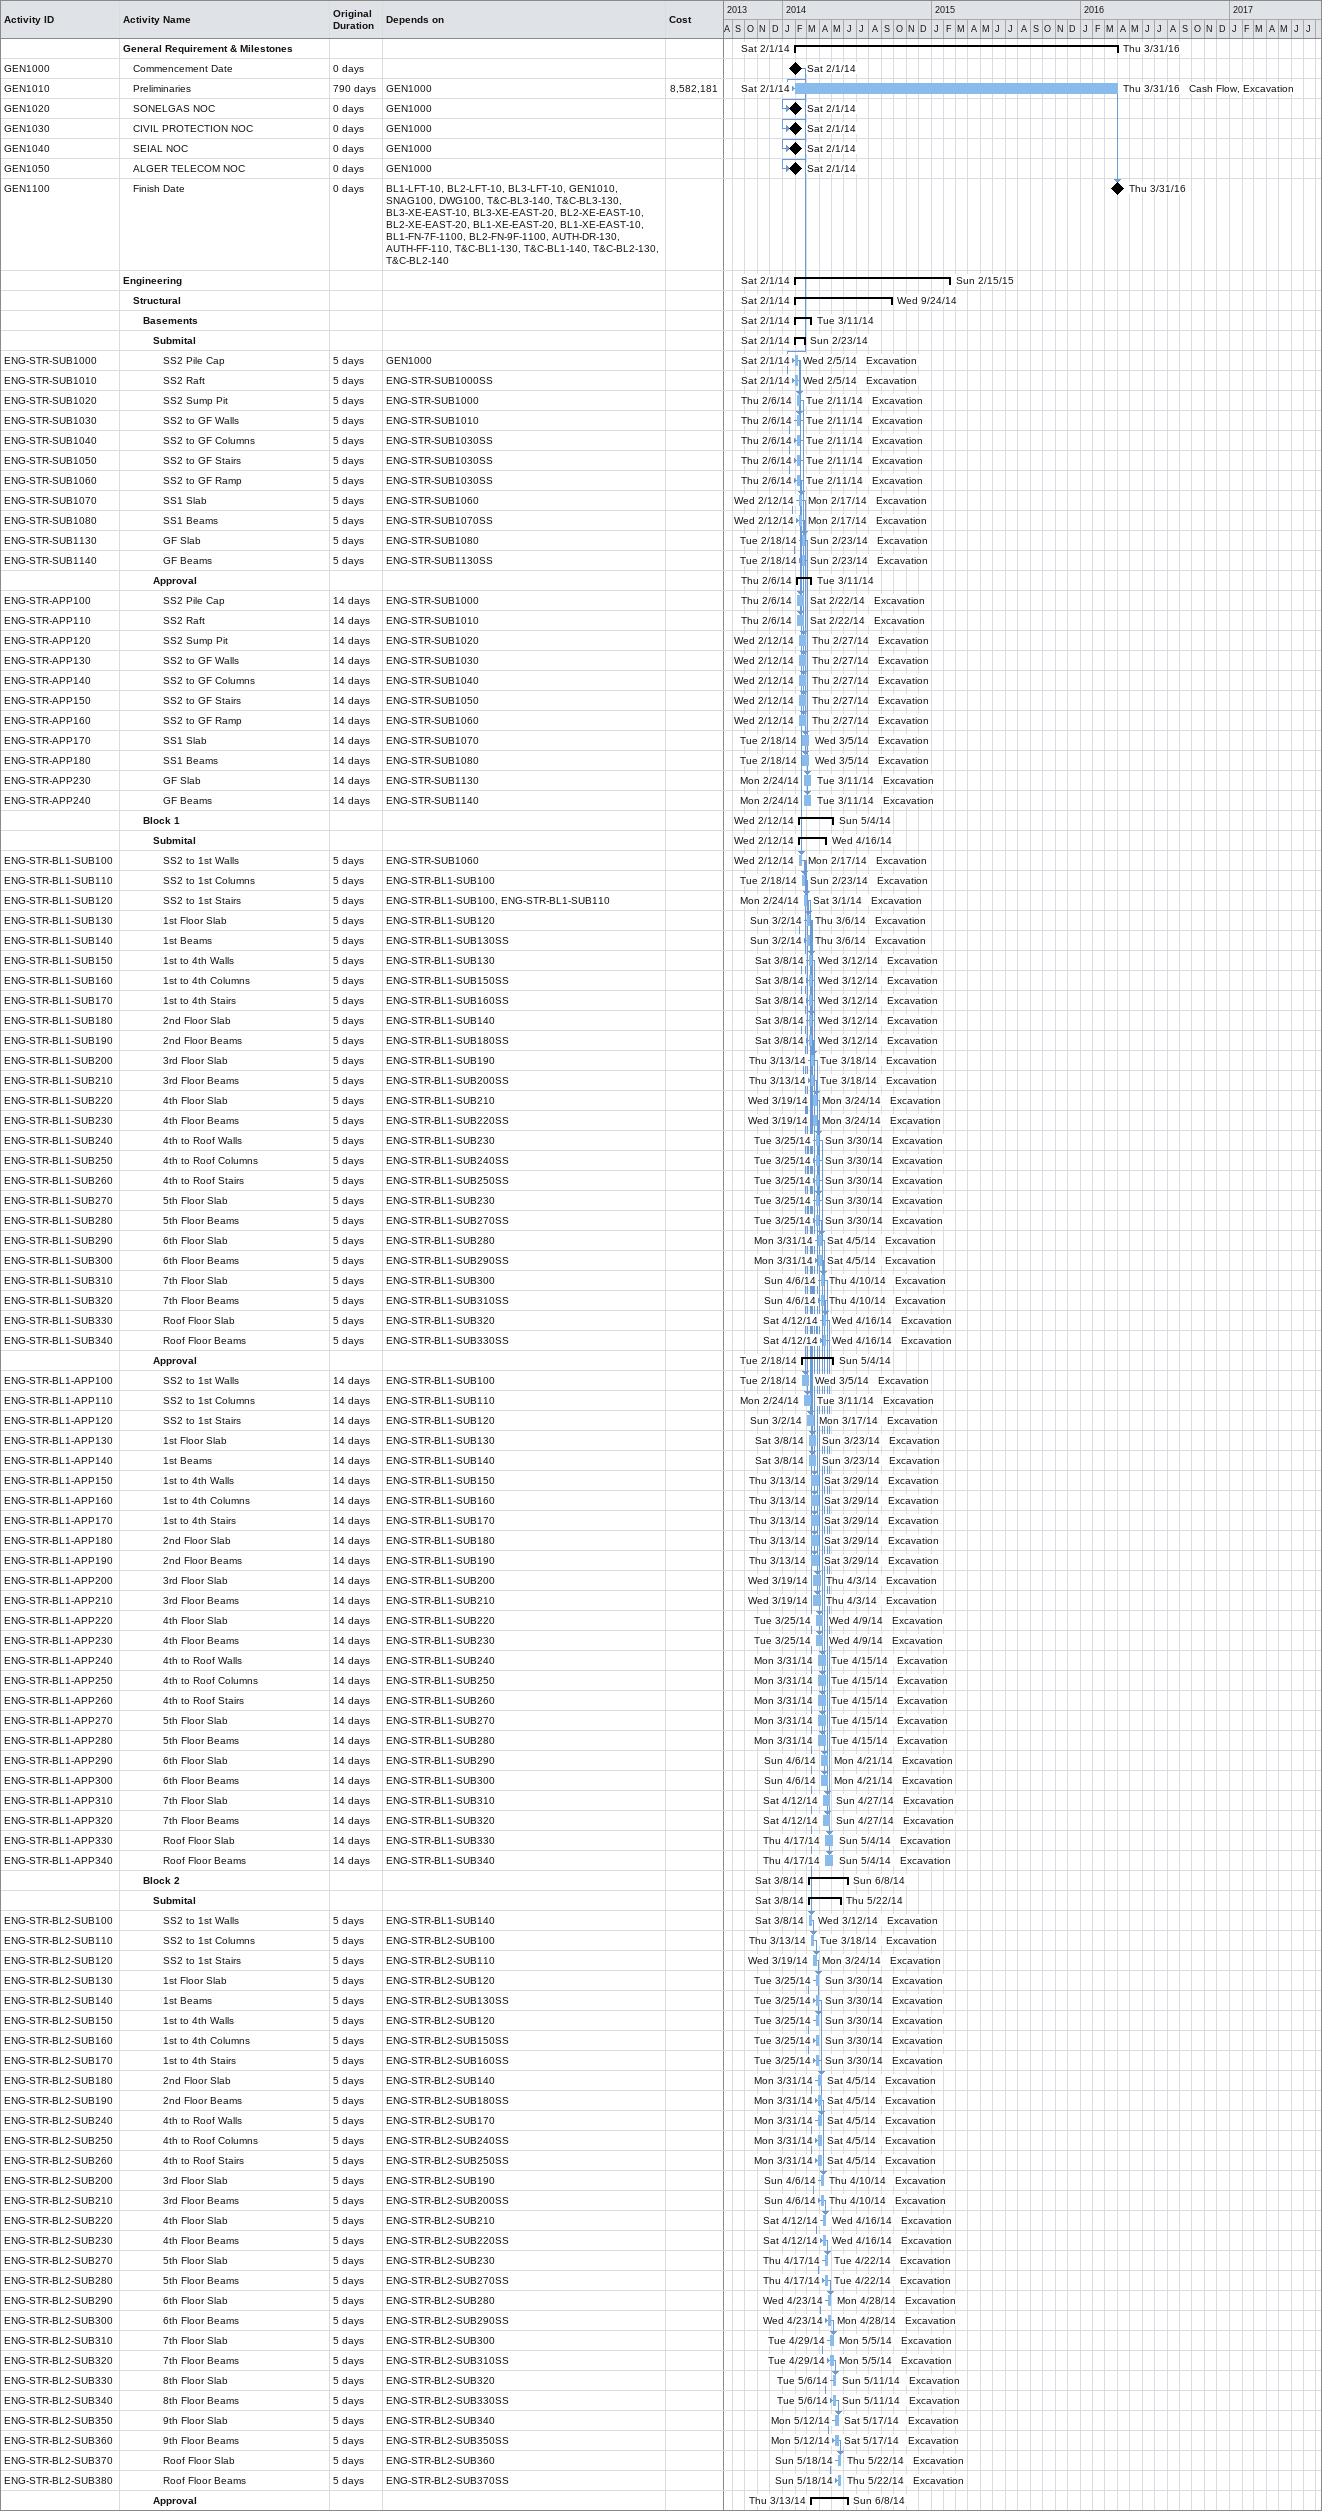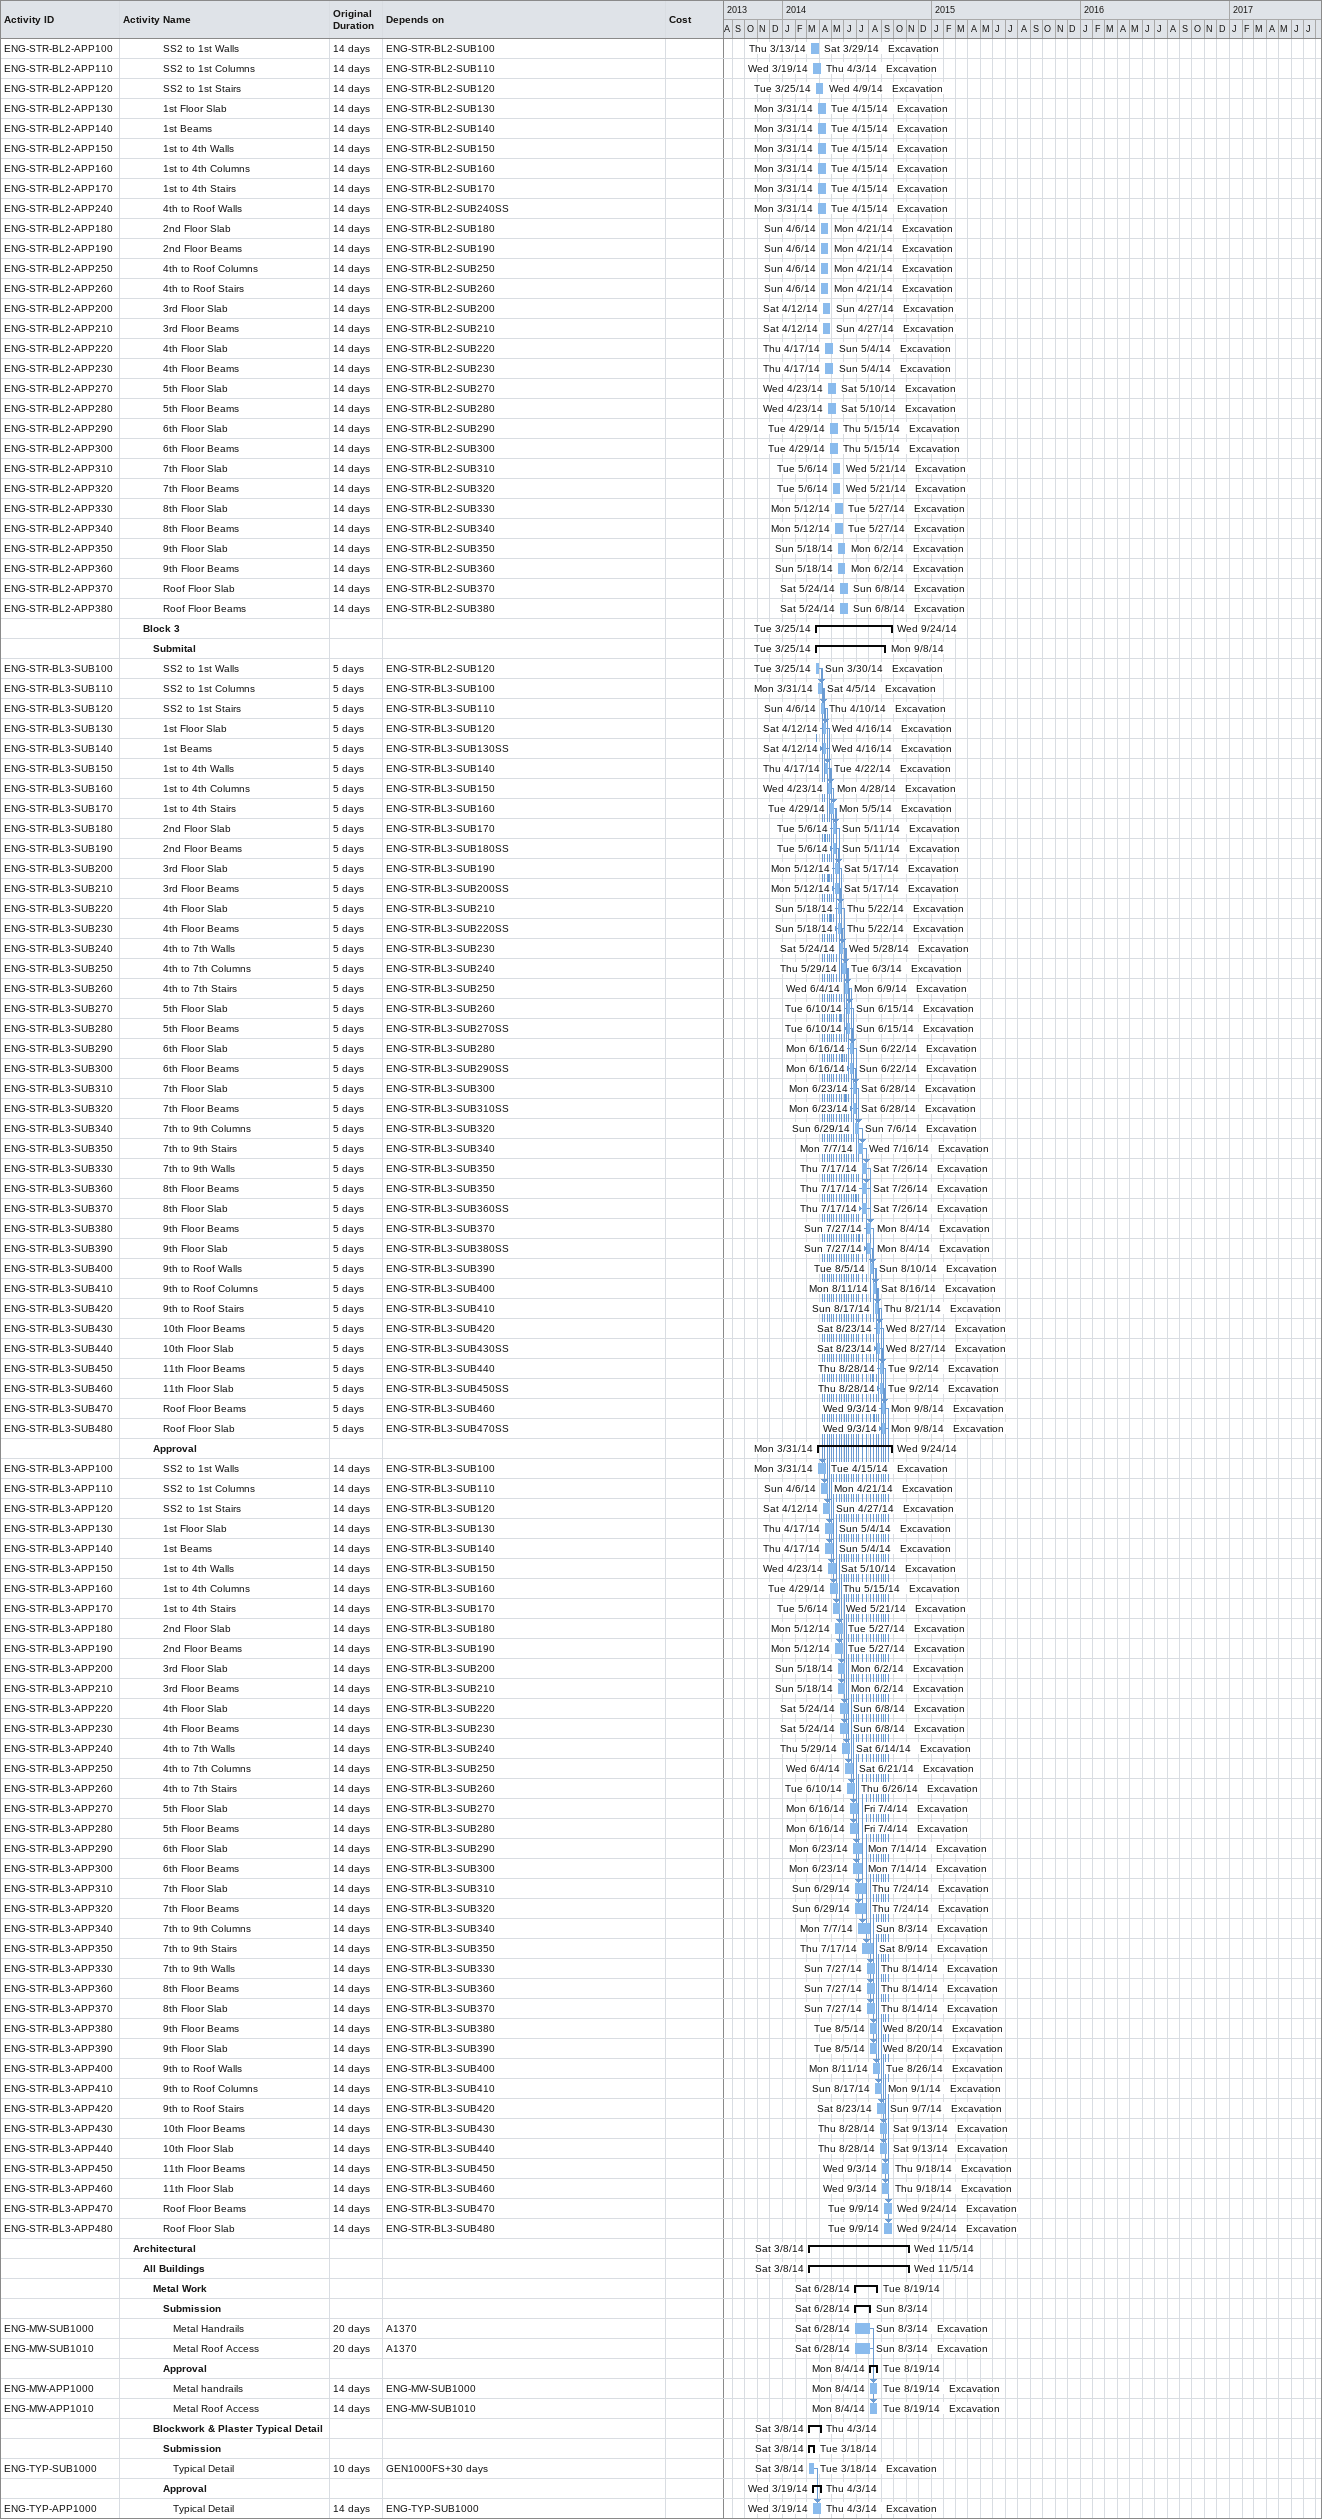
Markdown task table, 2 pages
| ID | Level | Task | Original duration | Start | Finish | Predecessors | Resources | Cost |
|---|---|---|---|---|---|---|---|---|
|  | 1 | **General Requirement & Milestones** |  | 2014-02-01 | 2016-03-31 |  |  |  |
| GEN1000 | 2 | Commencement Date | 0d | 2014-02-01 | 2014-02-01 |  |  |  |
| GEN1010 | 2 | Preliminaries | 790d | 2014-02-01 | 2016-03-31 | GEN1000 | Cash Flow, Excavation | 8582181 |
| GEN1020 | 2 | SONELGAS NOC | 0d | 2014-02-01 | 2014-02-01 | GEN1000 |  |  |
| GEN1030 | 2 | CIVIL PROTECTION NOC | 0d | 2014-02-01 | 2014-02-01 | GEN1000 |  |  |
| GEN1040 | 2 | SEIAL NOC | 0d | 2014-02-01 | 2014-02-01 | GEN1000 |  |  |
| GEN1050 | 2 | ALGER TELECOM NOC | 0d | 2014-02-01 | 2014-02-01 | GEN1000 |  |  |
| GEN1100 | 2 | Finish Date | 0d | 2016-03-31 | 2016-03-31 | BL1-LFT-10, BL2-LFT-10, BL3-LFT-10, GEN1010, SNAG100, DWG100, T&C-BL3-140, T&C-BL3-130, BL3-XE-EAST-10, BL3-XE-EAST-20, BL2-XE-EAST-10, BL2-XE-EAST-20, BL1-XE-EAST-20, BL1-XE-EAST-10, BL1-FN-7F-1100, BL2-FN-9F-1100, AUTH-DR-130, AUTH-FF-110, T&C-BL1-130, T&C-BL1-140, T&C-BL2-130, T&C-BL2-140 |  |  |
|  | 1 | **Engineering** |  | 2014-02-01 | 2015-02-15 |  |  |  |
|  | 2 | **Structural** |  | 2014-02-01 | 2014-09-24 |  |  |  |
|  | 3 | **Basements** |  | 2014-02-01 | 2014-03-11 |  |  |  |
|  | 4 | **Submital** |  | 2014-02-01 | 2014-02-23 |  |  |  |
| ENG-STR-SUB1000 | 5 | SS2 Pile Cap | 5d | 2014-02-01 | 2014-02-05 | GEN1000 | Excavation |  |
| ENG-STR-SUB1010 | 5 | SS2 Raft | 5d | 2014-02-01 | 2014-02-05 | ENG-STR-SUB1000SS | Excavation |  |
| ENG-STR-SUB1020 | 5 | SS2 Sump Pit | 5d | 2014-02-06 | 2014-02-11 | ENG-STR-SUB1000 | Excavation |  |
| ENG-STR-SUB1030 | 5 | SS2 to GF Walls | 5d | 2014-02-06 | 2014-02-11 | ENG-STR-SUB1010 | Excavation |  |
| ENG-STR-SUB1040 | 5 | SS2 to GF Columns | 5d | 2014-02-06 | 2014-02-11 | ENG-STR-SUB1030SS | Excavation |  |
| ENG-STR-SUB1050 | 5 | SS2 to GF Stairs | 5d | 2014-02-06 | 2014-02-11 | ENG-STR-SUB1030SS | Excavation |  |
| ENG-STR-SUB1060 | 5 | SS2 to GF Ramp | 5d | 2014-02-06 | 2014-02-11 | ENG-STR-SUB1030SS | Excavation |  |
| ENG-STR-SUB1070 | 5 | SS1 Slab | 5d | 2014-02-12 | 2014-02-17 | ENG-STR-SUB1060 | Excavation |  |
| ENG-STR-SUB1080 | 5 | SS1 Beams | 5d | 2014-02-12 | 2014-02-17 | ENG-STR-SUB1070SS | Excavation |  |
| ENG-STR-SUB1130 | 5 | GF Slab | 5d | 2014-02-18 | 2014-02-23 | ENG-STR-SUB1080 | Excavation |  |
| ENG-STR-SUB1140 | 5 | GF Beams | 5d | 2014-02-18 | 2014-02-23 | ENG-STR-SUB1130SS | Excavation |  |
|  | 4 | **Approval** |  | 2014-02-06 | 2014-03-11 |  |  |  |
| ENG-STR-APP100 | 5 | SS2 Pile Cap | 14d | 2014-02-06 | 2014-02-22 | ENG-STR-SUB1000 | Excavation |  |
| ENG-STR-APP110 | 5 | SS2 Raft | 14d | 2014-02-06 | 2014-02-22 | ENG-STR-SUB1010 | Excavation |  |
| ENG-STR-APP120 | 5 | SS2 Sump Pit | 14d | 2014-02-12 | 2014-02-27 | ENG-STR-SUB1020 | Excavation |  |
| ENG-STR-APP130 | 5 | SS2 to GF Walls | 14d | 2014-02-12 | 2014-02-27 | ENG-STR-SUB1030 | Excavation |  |
| ENG-STR-APP140 | 5 | SS2 to GF Columns | 14d | 2014-02-12 | 2014-02-27 | ENG-STR-SUB1040 | Excavation |  |
| ENG-STR-APP150 | 5 | SS2 to GF Stairs | 14d | 2014-02-12 | 2014-02-27 | ENG-STR-SUB1050 | Excavation |  |
| ENG-STR-APP160 | 5 | SS2 to GF Ramp | 14d | 2014-02-12 | 2014-02-27 | ENG-STR-SUB1060 | Excavation |  |
| ENG-STR-APP170 | 5 | SS1 Slab | 14d | 2014-02-18 | 2014-03-05 | ENG-STR-SUB1070 | Excavation |  |
| ENG-STR-APP180 | 5 | SS1 Beams | 14d | 2014-02-18 | 2014-03-05 | ENG-STR-SUB1080 | Excavation |  |
| ENG-STR-APP230 | 5 | GF Slab | 14d | 2014-02-24 | 2014-03-11 | ENG-STR-SUB1130 | Excavation |  |
| ENG-STR-APP240 | 5 | GF Beams | 14d | 2014-02-24 | 2014-03-11 | ENG-STR-SUB1140 | Excavation |  |
|  | 3 | **Block 1** |  | 2014-02-12 | 2014-05-04 |  |  |  |
|  | 4 | **Submital** |  | 2014-02-12 | 2014-04-16 |  |  |  |
| ENG-STR-BL1-SUB100 | 5 | SS2 to 1st Walls | 5d | 2014-02-12 | 2014-02-17 | ENG-STR-SUB1060 | Excavation |  |
| ENG-STR-BL1-SUB110 | 5 | SS2 to 1st Columns | 5d | 2014-02-18 | 2014-02-23 | ENG-STR-BL1-SUB100 | Excavation |  |
| ENG-STR-BL1-SUB120 | 5 | SS2 to 1st Stairs | 5d | 2014-02-24 | 2014-03-01 | ENG-STR-BL1-SUB100, ENG-STR-BL1-SUB110 | Excavation |  |
| ENG-STR-BL1-SUB130 | 5 | 1st Floor Slab | 5d | 2014-03-02 | 2014-03-06 | ENG-STR-BL1-SUB120 | Excavation |  |
| ENG-STR-BL1-SUB140 | 5 | 1st Beams | 5d | 2014-03-02 | 2014-03-06 | ENG-STR-BL1-SUB130SS | Excavation |  |
| ENG-STR-BL1-SUB150 | 5 | 1st to 4th Walls | 5d | 2014-03-08 | 2014-03-12 | ENG-STR-BL1-SUB130 | Excavation |  |
| ENG-STR-BL1-SUB160 | 5 | 1st to 4th Columns | 5d | 2014-03-08 | 2014-03-12 | ENG-STR-BL1-SUB150SS | Excavation |  |
| ENG-STR-BL1-SUB170 | 5 | 1st to 4th Stairs | 5d | 2014-03-08 | 2014-03-12 | ENG-STR-BL1-SUB160SS | Excavation |  |
| ENG-STR-BL1-SUB180 | 5 | 2nd Floor Slab | 5d | 2014-03-08 | 2014-03-12 | ENG-STR-BL1-SUB140 | Excavation |  |
| ENG-STR-BL1-SUB190 | 5 | 2nd Floor Beams | 5d | 2014-03-08 | 2014-03-12 | ENG-STR-BL1-SUB180SS | Excavation |  |
| ENG-STR-BL1-SUB200 | 5 | 3rd Floor Slab | 5d | 2014-03-13 | 2014-03-18 | ENG-STR-BL1-SUB190 | Excavation |  |
| ENG-STR-BL1-SUB210 | 5 | 3rd Floor Beams | 5d | 2014-03-13 | 2014-03-18 | ENG-STR-BL1-SUB200SS | Excavation |  |
| ENG-STR-BL1-SUB220 | 5 | 4th Floor Slab | 5d | 2014-03-19 | 2014-03-24 | ENG-STR-BL1-SUB210 | Excavation |  |
| ENG-STR-BL1-SUB230 | 5 | 4th Floor Beams | 5d | 2014-03-19 | 2014-03-24 | ENG-STR-BL1-SUB220SS | Excavation |  |
| ENG-STR-BL1-SUB240 | 5 | 4th to Roof Walls | 5d | 2014-03-25 | 2014-03-30 | ENG-STR-BL1-SUB230 | Excavation |  |
| ENG-STR-BL1-SUB250 | 5 | 4th to Roof Columns | 5d | 2014-03-25 | 2014-03-30 | ENG-STR-BL1-SUB240SS | Excavation |  |
| ENG-STR-BL1-SUB260 | 5 | 4th to Roof Stairs | 5d | 2014-03-25 | 2014-03-30 | ENG-STR-BL1-SUB250SS | Excavation |  |
| ENG-STR-BL1-SUB270 | 5 | 5th Floor Slab | 5d | 2014-03-25 | 2014-03-30 | ENG-STR-BL1-SUB230 | Excavation |  |
| ENG-STR-BL1-SUB280 | 5 | 5th Floor Beams | 5d | 2014-03-25 | 2014-03-30 | ENG-STR-BL1-SUB270SS | Excavation |  |
| ENG-STR-BL1-SUB290 | 5 | 6th Floor Slab | 5d | 2014-03-31 | 2014-04-05 | ENG-STR-BL1-SUB280 | Excavation |  |
| ENG-STR-BL1-SUB300 | 5 | 6th Floor Beams | 5d | 2014-03-31 | 2014-04-05 | ENG-STR-BL1-SUB290SS | Excavation |  |
| ENG-STR-BL1-SUB310 | 5 | 7th Floor Slab | 5d | 2014-04-06 | 2014-04-10 | ENG-STR-BL1-SUB300 | Excavation |  |
| ENG-STR-BL1-SUB320 | 5 | 7th Floor Beams | 5d | 2014-04-06 | 2014-04-10 | ENG-STR-BL1-SUB310SS | Excavation |  |
| ENG-STR-BL1-SUB330 | 5 | Roof Floor Slab | 5d | 2014-04-12 | 2014-04-16 | ENG-STR-BL1-SUB320 | Excavation |  |
| ENG-STR-BL1-SUB340 | 5 | Roof Floor Beams | 5d | 2014-04-12 | 2014-04-16 | ENG-STR-BL1-SUB330SS | Excavation |  |
|  | 4 | **Approval** |  | 2014-02-18 | 2014-05-04 |  |  |  |
| ENG-STR-BL1-APP100 | 5 | SS2 to 1st Walls | 14d | 2014-02-18 | 2014-03-05 | ENG-STR-BL1-SUB100 | Excavation |  |
| ENG-STR-BL1-APP110 | 5 | SS2 to 1st Columns | 14d | 2014-02-24 | 2014-03-11 | ENG-STR-BL1-SUB110 | Excavation |  |
| ENG-STR-BL1-APP120 | 5 | SS2 to 1st Stairs | 14d | 2014-03-02 | 2014-03-17 | ENG-STR-BL1-SUB120 | Excavation |  |
| ENG-STR-BL1-APP130 | 5 | 1st Floor Slab | 14d | 2014-03-08 | 2014-03-23 | ENG-STR-BL1-SUB130 | Excavation |  |
| ENG-STR-BL1-APP140 | 5 | 1st Beams | 14d | 2014-03-08 | 2014-03-23 | ENG-STR-BL1-SUB140 | Excavation |  |
| ENG-STR-BL1-APP150 | 5 | 1st to 4th Walls | 14d | 2014-03-13 | 2014-03-29 | ENG-STR-BL1-SUB150 | Excavation |  |
| ENG-STR-BL1-APP160 | 5 | 1st to 4th Columns | 14d | 2014-03-13 | 2014-03-29 | ENG-STR-BL1-SUB160 | Excavation |  |
| ENG-STR-BL1-APP170 | 5 | 1st to 4th Stairs | 14d | 2014-03-13 | 2014-03-29 | ENG-STR-BL1-SUB170 | Excavation |  |
| ENG-STR-BL1-APP180 | 5 | 2nd Floor Slab | 14d | 2014-03-13 | 2014-03-29 | ENG-STR-BL1-SUB180 | Excavation |  |
| ENG-STR-BL1-APP190 | 5 | 2nd Floor Beams | 14d | 2014-03-13 | 2014-03-29 | ENG-STR-BL1-SUB190 | Excavation |  |
| ENG-STR-BL1-APP200 | 5 | 3rd Floor Slab | 14d | 2014-03-19 | 2014-04-03 | ENG-STR-BL1-SUB200 | Excavation |  |
| ENG-STR-BL1-APP210 | 5 | 3rd Floor Beams | 14d | 2014-03-19 | 2014-04-03 | ENG-STR-BL1-SUB210 | Excavation |  |
| ENG-STR-BL1-APP220 | 5 | 4th Floor Slab | 14d | 2014-03-25 | 2014-04-09 | ENG-STR-BL1-SUB220 | Excavation |  |
| ENG-STR-BL1-APP230 | 5 | 4th Floor Beams | 14d | 2014-03-25 | 2014-04-09 | ENG-STR-BL1-SUB230 | Excavation |  |
| ENG-STR-BL1-APP240 | 5 | 4th to Roof Walls | 14d | 2014-03-31 | 2014-04-15 | ENG-STR-BL1-SUB240 | Excavation |  |
| ENG-STR-BL1-APP250 | 5 | 4th to Roof Columns | 14d | 2014-03-31 | 2014-04-15 | ENG-STR-BL1-SUB250 | Excavation |  |
| ENG-STR-BL1-APP260 | 5 | 4th to Roof Stairs | 14d | 2014-03-31 | 2014-04-15 | ENG-STR-BL1-SUB260 | Excavation |  |
| ENG-STR-BL1-APP270 | 5 | 5th Floor Slab | 14d | 2014-03-31 | 2014-04-15 | ENG-STR-BL1-SUB270 | Excavation |  |
| ENG-STR-BL1-APP280 | 5 | 5th Floor Beams | 14d | 2014-03-31 | 2014-04-15 | ENG-STR-BL1-SUB280 | Excavation |  |
| ENG-STR-BL1-APP290 | 5 | 6th Floor Slab | 14d | 2014-04-06 | 2014-04-21 | ENG-STR-BL1-SUB290 | Excavation |  |
| ENG-STR-BL1-APP300 | 5 | 6th Floor Beams | 14d | 2014-04-06 | 2014-04-21 | ENG-STR-BL1-SUB300 | Excavation |  |
| ENG-STR-BL1-APP310 | 5 | 7th Floor Slab | 14d | 2014-04-12 | 2014-04-27 | ENG-STR-BL1-SUB310 | Excavation |  |
| ENG-STR-BL1-APP320 | 5 | 7th Floor Beams | 14d | 2014-04-12 | 2014-04-27 | ENG-STR-BL1-SUB320 | Excavation |  |
| ENG-STR-BL1-APP330 | 5 | Roof Floor Slab | 14d | 2014-04-17 | 2014-05-04 | ENG-STR-BL1-SUB330 | Excavation |  |
| ENG-STR-BL1-APP340 | 5 | Roof Floor Beams | 14d | 2014-04-17 | 2014-05-04 | ENG-STR-BL1-SUB340 | Excavation |  |
|  | 3 | **Block 2** |  | 2014-03-08 | 2014-06-08 |  |  |  |
|  | 4 | **Submital** |  | 2014-03-08 | 2014-05-22 |  |  |  |
| ENG-STR-BL2-SUB100 | 5 | SS2 to 1st Walls | 5d | 2014-03-08 | 2014-03-12 | ENG-STR-BL1-SUB140 | Excavation |  |
| ENG-STR-BL2-SUB110 | 5 | SS2 to 1st Columns | 5d | 2014-03-13 | 2014-03-18 | ENG-STR-BL2-SUB100 | Excavation |  |
| ENG-STR-BL2-SUB120 | 5 | SS2 to 1st Stairs | 5d | 2014-03-19 | 2014-03-24 | ENG-STR-BL2-SUB110 | Excavation |  |
| ENG-STR-BL2-SUB130 | 5 | 1st Floor Slab | 5d | 2014-03-25 | 2014-03-30 | ENG-STR-BL2-SUB120 | Excavation |  |
| ENG-STR-BL2-SUB140 | 5 | 1st Beams | 5d | 2014-03-25 | 2014-03-30 | ENG-STR-BL2-SUB130SS | Excavation |  |
| ENG-STR-BL2-SUB150 | 5 | 1st to 4th Walls | 5d | 2014-03-25 | 2014-03-30 | ENG-STR-BL2-SUB120 | Excavation |  |
| ENG-STR-BL2-SUB160 | 5 | 1st to 4th Columns | 5d | 2014-03-25 | 2014-03-30 | ENG-STR-BL2-SUB150SS | Excavation |  |
| ENG-STR-BL2-SUB170 | 5 | 1st to 4th Stairs | 5d | 2014-03-25 | 2014-03-30 | ENG-STR-BL2-SUB160SS | Excavation |  |
| ENG-STR-BL2-SUB180 | 5 | 2nd Floor Slab | 5d | 2014-03-31 | 2014-04-05 | ENG-STR-BL2-SUB140 | Excavation |  |
| ENG-STR-BL2-SUB190 | 5 | 2nd Floor Beams | 5d | 2014-03-31 | 2014-04-05 | ENG-STR-BL2-SUB180SS | Excavation |  |
| ENG-STR-BL2-SUB240 | 5 | 4th to Roof Walls | 5d | 2014-03-31 | 2014-04-05 | ENG-STR-BL2-SUB170 | Excavation |  |
| ENG-STR-BL2-SUB250 | 5 | 4th to Roof Columns | 5d | 2014-03-31 | 2014-04-05 | ENG-STR-BL2-SUB240SS | Excavation |  |
| ENG-STR-BL2-SUB260 | 5 | 4th to Roof Stairs | 5d | 2014-03-31 | 2014-04-05 | ENG-STR-BL2-SUB250SS | Excavation |  |
| ENG-STR-BL2-SUB200 | 5 | 3rd Floor Slab | 5d | 2014-04-06 | 2014-04-10 | ENG-STR-BL2-SUB190 | Excavation |  |
| ENG-STR-BL2-SUB210 | 5 | 3rd Floor Beams | 5d | 2014-04-06 | 2014-04-10 | ENG-STR-BL2-SUB200SS | Excavation |  |
| ENG-STR-BL2-SUB220 | 5 | 4th Floor Slab | 5d | 2014-04-12 | 2014-04-16 | ENG-STR-BL2-SUB210 | Excavation |  |
| ENG-STR-BL2-SUB230 | 5 | 4th Floor Beams | 5d | 2014-04-12 | 2014-04-16 | ENG-STR-BL2-SUB220SS | Excavation |  |
| ENG-STR-BL2-SUB270 | 5 | 5th Floor Slab | 5d | 2014-04-17 | 2014-04-22 | ENG-STR-BL2-SUB230 | Excavation |  |
| ENG-STR-BL2-SUB280 | 5 | 5th Floor Beams | 5d | 2014-04-17 | 2014-04-22 | ENG-STR-BL2-SUB270SS | Excavation |  |
| ENG-STR-BL2-SUB290 | 5 | 6th Floor Slab | 5d | 2014-04-23 | 2014-04-28 | ENG-STR-BL2-SUB280 | Excavation |  |
| ENG-STR-BL2-SUB300 | 5 | 6th Floor Beams | 5d | 2014-04-23 | 2014-04-28 | ENG-STR-BL2-SUB290SS | Excavation |  |
| ENG-STR-BL2-SUB310 | 5 | 7th Floor Slab | 5d | 2014-04-29 | 2014-05-05 | ENG-STR-BL2-SUB300 | Excavation |  |
| ENG-STR-BL2-SUB320 | 5 | 7th Floor Beams | 5d | 2014-04-29 | 2014-05-05 | ENG-STR-BL2-SUB310SS | Excavation |  |
| ENG-STR-BL2-SUB330 | 5 | 8th Floor Slab | 5d | 2014-05-06 | 2014-05-11 | ENG-STR-BL2-SUB320 | Excavation |  |
| ENG-STR-BL2-SUB340 | 5 | 8th Floor Beams | 5d | 2014-05-06 | 2014-05-11 | ENG-STR-BL2-SUB330SS | Excavation |  |
| ENG-STR-BL2-SUB350 | 5 | 9th Floor Slab | 5d | 2014-05-12 | 2014-05-17 | ENG-STR-BL2-SUB340 | Excavation |  |
| ENG-STR-BL2-SUB360 | 5 | 9th Floor Beams | 5d | 2014-05-12 | 2014-05-17 | ENG-STR-BL2-SUB350SS | Excavation |  |
| ENG-STR-BL2-SUB370 | 5 | Roof Floor Slab | 5d | 2014-05-18 | 2014-05-22 | ENG-STR-BL2-SUB360 | Excavation |  |
| ENG-STR-BL2-SUB380 | 5 | Roof Floor Beams | 5d | 2014-05-18 | 2014-05-22 | ENG-STR-BL2-SUB370SS | Excavation |  |
|  | 4 | **Approval** |  | 2014-03-13 | 2014-06-08 |  |  |  |
| ENG-STR-BL2-APP100 | 5 | SS2 to 1st Walls | 14d | 2014-03-13 | 2014-03-29 | ENG-STR-BL2-SUB100 | Excavation |  |
| ENG-STR-BL2-APP110 | 5 | SS2 to 1st Columns | 14d | 2014-03-19 | 2014-04-03 | ENG-STR-BL2-SUB110 | Excavation |  |
| ENG-STR-BL2-APP120 | 5 | SS2 to 1st Stairs | 14d | 2014-03-25 | 2014-04-09 | ENG-STR-BL2-SUB120 | Excavation |  |
| ENG-STR-BL2-APP130 | 5 | 1st Floor Slab | 14d | 2014-03-31 | 2014-04-15 | ENG-STR-BL2-SUB130 | Excavation |  |
| ENG-STR-BL2-APP140 | 5 | 1st Beams | 14d | 2014-03-31 | 2014-04-15 | ENG-STR-BL2-SUB140 | Excavation |  |
| ENG-STR-BL2-APP150 | 5 | 1st to 4th Walls | 14d | 2014-03-31 | 2014-04-15 | ENG-STR-BL2-SUB150 | Excavation |  |
| ENG-STR-BL2-APP160 | 5 | 1st to 4th Columns | 14d | 2014-03-31 | 2014-04-15 | ENG-STR-BL2-SUB160 | Excavation |  |
| ENG-STR-BL2-APP170 | 5 | 1st to 4th Stairs | 14d | 2014-03-31 | 2014-04-15 | ENG-STR-BL2-SUB170 | Excavation |  |
| ENG-STR-BL2-APP240 | 5 | 4th to Roof Walls | 14d | 2014-03-31 | 2014-04-15 | ENG-STR-BL2-SUB240SS | Excavation |  |
| ENG-STR-BL2-APP180 | 5 | 2nd Floor Slab | 14d | 2014-04-06 | 2014-04-21 | ENG-STR-BL2-SUB180 | Excavation |  |
| ENG-STR-BL2-APP190 | 5 | 2nd Floor Beams | 14d | 2014-04-06 | 2014-04-21 | ENG-STR-BL2-SUB190 | Excavation |  |
| ENG-STR-BL2-APP250 | 5 | 4th to Roof Columns | 14d | 2014-04-06 | 2014-04-21 | ENG-STR-BL2-SUB250 | Excavation |  |
| ENG-STR-BL2-APP260 | 5 | 4th to Roof Stairs | 14d | 2014-04-06 | 2014-04-21 | ENG-STR-BL2-SUB260 | Excavation |  |
| ENG-STR-BL2-APP200 | 5 | 3rd Floor Slab | 14d | 2014-04-12 | 2014-04-27 | ENG-STR-BL2-SUB200 | Excavation |  |
| ENG-STR-BL2-APP210 | 5 | 3rd Floor Beams | 14d | 2014-04-12 | 2014-04-27 | ENG-STR-BL2-SUB210 | Excavation |  |
| ENG-STR-BL2-APP220 | 5 | 4th Floor Slab | 14d | 2014-04-17 | 2014-05-04 | ENG-STR-BL2-SUB220 | Excavation |  |
| ENG-STR-BL2-APP230 | 5 | 4th Floor Beams | 14d | 2014-04-17 | 2014-05-04 | ENG-STR-BL2-SUB230 | Excavation |  |
| ENG-STR-BL2-APP270 | 5 | 5th Floor Slab | 14d | 2014-04-23 | 2014-05-10 | ENG-STR-BL2-SUB270 | Excavation |  |
| ENG-STR-BL2-APP280 | 5 | 5th Floor Beams | 14d | 2014-04-23 | 2014-05-10 | ENG-STR-BL2-SUB280 | Excavation |  |
| ENG-STR-BL2-APP290 | 5 | 6th Floor Slab | 14d | 2014-04-29 | 2014-05-15 | ENG-STR-BL2-SUB290 | Excavation |  |
| ENG-STR-BL2-APP300 | 5 | 6th Floor Beams | 14d | 2014-04-29 | 2014-05-15 | ENG-STR-BL2-SUB300 | Excavation |  |
| ENG-STR-BL2-APP310 | 5 | 7th Floor Slab | 14d | 2014-05-06 | 2014-05-21 | ENG-STR-BL2-SUB310 | Excavation |  |
| ENG-STR-BL2-APP320 | 5 | 7th Floor Beams | 14d | 2014-05-06 | 2014-05-21 | ENG-STR-BL2-SUB320 | Excavation |  |
| ENG-STR-BL2-APP330 | 5 | 8th Floor Slab | 14d | 2014-05-12 | 2014-05-27 | ENG-STR-BL2-SUB330 | Excavation |  |
| ENG-STR-BL2-APP340 | 5 | 8th Floor Beams | 14d | 2014-05-12 | 2014-05-27 | ENG-STR-BL2-SUB340 | Excavation |  |
| ENG-STR-BL2-APP350 | 5 | 9th Floor Slab | 14d | 2014-05-18 | 2014-06-02 | ENG-STR-BL2-SUB350 | Excavation |  |
| ENG-STR-BL2-APP360 | 5 | 9th Floor Beams | 14d | 2014-05-18 | 2014-06-02 | ENG-STR-BL2-SUB360 | Excavation |  |
| ENG-STR-BL2-APP370 | 5 | Roof Floor Slab | 14d | 2014-05-24 | 2014-06-08 | ENG-STR-BL2-SUB370 | Excavation |  |
| ENG-STR-BL2-APP380 | 5 | Roof Floor Beams | 14d | 2014-05-24 | 2014-06-08 | ENG-STR-BL2-SUB380 | Excavation |  |
|  | 3 | **Block 3** |  | 2014-03-25 | 2014-09-24 |  |  |  |
|  | 4 | **Submital** |  | 2014-03-25 | 2014-09-08 |  |  |  |
| ENG-STR-BL3-SUB100 | 5 | SS2 to 1st Walls | 5d | 2014-03-25 | 2014-03-30 | ENG-STR-BL2-SUB120 | Excavation |  |
| ENG-STR-BL3-SUB110 | 5 | SS2 to 1st Columns | 5d | 2014-03-31 | 2014-04-05 | ENG-STR-BL3-SUB100 | Excavation |  |
| ENG-STR-BL3-SUB120 | 5 | SS2 to 1st Stairs | 5d | 2014-04-06 | 2014-04-10 | ENG-STR-BL3-SUB110 | Excavation |  |
| ENG-STR-BL3-SUB130 | 5 | 1st Floor Slab | 5d | 2014-04-12 | 2014-04-16 | ENG-STR-BL3-SUB120 | Excavation |  |
| ENG-STR-BL3-SUB140 | 5 | 1st Beams | 5d | 2014-04-12 | 2014-04-16 | ENG-STR-BL3-SUB130SS | Excavation |  |
| ENG-STR-BL3-SUB150 | 5 | 1st to 4th Walls | 5d | 2014-04-17 | 2014-04-22 | ENG-STR-BL3-SUB140 | Excavation |  |
| ENG-STR-BL3-SUB160 | 5 | 1st to 4th Columns | 5d | 2014-04-23 | 2014-04-28 | ENG-STR-BL3-SUB150 | Excavation |  |
| ENG-STR-BL3-SUB170 | 5 | 1st to 4th Stairs | 5d | 2014-04-29 | 2014-05-05 | ENG-STR-BL3-SUB160 | Excavation |  |
| ENG-STR-BL3-SUB180 | 5 | 2nd Floor Slab | 5d | 2014-05-06 | 2014-05-11 | ENG-STR-BL3-SUB170 | Excavation |  |
| ENG-STR-BL3-SUB190 | 5 | 2nd Floor Beams | 5d | 2014-05-06 | 2014-05-11 | ENG-STR-BL3-SUB180SS | Excavation |  |
| ENG-STR-BL3-SUB200 | 5 | 3rd Floor Slab | 5d | 2014-05-12 | 2014-05-17 | ENG-STR-BL3-SUB190 | Excavation |  |
| ENG-STR-BL3-SUB210 | 5 | 3rd Floor Beams | 5d | 2014-05-12 | 2014-05-17 | ENG-STR-BL3-SUB200SS | Excavation |  |
| ENG-STR-BL3-SUB220 | 5 | 4th Floor Slab | 5d | 2014-05-18 | 2014-05-22 | ENG-STR-BL3-SUB210 | Excavation |  |
| ENG-STR-BL3-SUB230 | 5 | 4th Floor Beams | 5d | 2014-05-18 | 2014-05-22 | ENG-STR-BL3-SUB220SS | Excavation |  |
| ENG-STR-BL3-SUB240 | 5 | 4th to 7th Walls | 5d | 2014-05-24 | 2014-05-28 | ENG-STR-BL3-SUB230 | Excavation |  |
| ENG-STR-BL3-SUB250 | 5 | 4th to 7th Columns | 5d | 2014-05-29 | 2014-06-03 | ENG-STR-BL3-SUB240 | Excavation |  |
| ENG-STR-BL3-SUB260 | 5 | 4th to 7th Stairs | 5d | 2014-06-04 | 2014-06-09 | ENG-STR-BL3-SUB250 | Excavation |  |
| ENG-STR-BL3-SUB270 | 5 | 5th Floor Slab | 5d | 2014-06-10 | 2014-06-15 | ENG-STR-BL3-SUB260 | Excavation |  |
| ENG-STR-BL3-SUB280 | 5 | 5th Floor Beams | 5d | 2014-06-10 | 2014-06-15 | ENG-STR-BL3-SUB270SS | Excavation |  |
| ENG-STR-BL3-SUB290 | 5 | 6th Floor Slab | 5d | 2014-06-16 | 2014-06-22 | ENG-STR-BL3-SUB280 | Excavation |  |
| ENG-STR-BL3-SUB300 | 5 | 6th Floor Beams | 5d | 2014-06-16 | 2014-06-22 | ENG-STR-BL3-SUB290SS | Excavation |  |
| ENG-STR-BL3-SUB310 | 5 | 7th Floor Slab | 5d | 2014-06-23 | 2014-06-28 | ENG-STR-BL3-SUB300 | Excavation |  |
| ENG-STR-BL3-SUB320 | 5 | 7th Floor Beams | 5d | 2014-06-23 | 2014-06-28 | ENG-STR-BL3-SUB310SS | Excavation |  |
| ENG-STR-BL3-SUB340 | 5 | 7th to 9th Columns | 5d | 2014-06-29 | 2014-07-06 | ENG-STR-BL3-SUB320 | Excavation |  |
| ENG-STR-BL3-SUB350 | 5 | 7th to 9th Stairs | 5d | 2014-07-07 | 2014-07-16 | ENG-STR-BL3-SUB340 | Excavation |  |
| ENG-STR-BL3-SUB330 | 5 | 7th to 9th Walls | 5d | 2014-07-17 | 2014-07-26 | ENG-STR-BL3-SUB350 | Excavation |  |
| ENG-STR-BL3-SUB360 | 5 | 8th Floor Beams | 5d | 2014-07-17 | 2014-07-26 | ENG-STR-BL3-SUB350 | Excavation |  |
| ENG-STR-BL3-SUB370 | 5 | 8th Floor Slab | 5d | 2014-07-17 | 2014-07-26 | ENG-STR-BL3-SUB360SS | Excavation |  |
| ENG-STR-BL3-SUB380 | 5 | 9th Floor Beams | 5d | 2014-07-27 | 2014-08-04 | ENG-STR-BL3-SUB370 | Excavation |  |
| ENG-STR-BL3-SUB390 | 5 | 9th Floor Slab | 5d | 2014-07-27 | 2014-08-04 | ENG-STR-BL3-SUB380SS | Excavation |  |
| ENG-STR-BL3-SUB400 | 5 | 9th to Roof Walls | 5d | 2014-08-05 | 2014-08-10 | ENG-STR-BL3-SUB390 | Excavation |  |
| ENG-STR-BL3-SUB410 | 5 | 9th to Roof Columns | 5d | 2014-08-11 | 2014-08-16 | ENG-STR-BL3-SUB400 | Excavation |  |
| ENG-STR-BL3-SUB420 | 5 | 9th to Roof Stairs | 5d | 2014-08-17 | 2014-08-21 | ENG-STR-BL3-SUB410 | Excavation |  |
| ENG-STR-BL3-SUB430 | 5 | 10th Floor Beams | 5d | 2014-08-23 | 2014-08-27 | ENG-STR-BL3-SUB420 | Excavation |  |
| ENG-STR-BL3-SUB440 | 5 | 10th Floor Slab | 5d | 2014-08-23 | 2014-08-27 | ENG-STR-BL3-SUB430SS | Excavation |  |
| ENG-STR-BL3-SUB450 | 5 | 11th Floor Beams | 5d | 2014-08-28 | 2014-09-02 | ENG-STR-BL3-SUB440 | Excavation |  |
| ENG-STR-BL3-SUB460 | 5 | 11th Floor Slab | 5d | 2014-08-28 | 2014-09-02 | ENG-STR-BL3-SUB450SS | Excavation |  |
| ENG-STR-BL3-SUB470 | 5 | Roof Floor Beams | 5d | 2014-09-03 | 2014-09-08 | ENG-STR-BL3-SUB460 | Excavation |  |
| ENG-STR-BL3-SUB480 | 5 | Roof Floor Slab | 5d | 2014-09-03 | 2014-09-08 | ENG-STR-BL3-SUB470SS | Excavation |  |
|  | 4 | **Approval** |  | 2014-03-31 | 2014-09-24 |  |  |  |
| ENG-STR-BL3-APP100 | 5 | SS2 to 1st Walls | 14d | 2014-03-31 | 2014-04-15 | ENG-STR-BL3-SUB100 | Excavation |  |
| ENG-STR-BL3-APP110 | 5 | SS2 to 1st Columns | 14d | 2014-04-06 | 2014-04-21 | ENG-STR-BL3-SUB110 | Excavation |  |
| ENG-STR-BL3-APP120 | 5 | SS2 to 1st Stairs | 14d | 2014-04-12 | 2014-04-27 | ENG-STR-BL3-SUB120 | Excavation |  |
| ENG-STR-BL3-APP130 | 5 | 1st Floor Slab | 14d | 2014-04-17 | 2014-05-04 | ENG-STR-BL3-SUB130 | Excavation |  |
| ENG-STR-BL3-APP140 | 5 | 1st Beams | 14d | 2014-04-17 | 2014-05-04 | ENG-STR-BL3-SUB140 | Excavation |  |
| ENG-STR-BL3-APP150 | 5 | 1st to 4th Walls | 14d | 2014-04-23 | 2014-05-10 | ENG-STR-BL3-SUB150 | Excavation |  |
| ENG-STR-BL3-APP160 | 5 | 1st to 4th Columns | 14d | 2014-04-29 | 2014-05-15 | ENG-STR-BL3-SUB160 | Excavation |  |
| ENG-STR-BL3-APP170 | 5 | 1st to 4th Stairs | 14d | 2014-05-06 | 2014-05-21 | ENG-STR-BL3-SUB170 | Excavation |  |
| ENG-STR-BL3-APP180 | 5 | 2nd Floor Slab | 14d | 2014-05-12 | 2014-05-27 | ENG-STR-BL3-SUB180 | Excavation |  |
| ENG-STR-BL3-APP190 | 5 | 2nd Floor Beams | 14d | 2014-05-12 | 2014-05-27 | ENG-STR-BL3-SUB190 | Excavation |  |
| ENG-STR-BL3-APP200 | 5 | 3rd Floor Slab | 14d | 2014-05-18 | 2014-06-02 | ENG-STR-BL3-SUB200 | Excavation |  |
| ENG-STR-BL3-APP210 | 5 | 3rd Floor Beams | 14d | 2014-05-18 | 2014-06-02 | ENG-STR-BL3-SUB210 | Excavation |  |
| ENG-STR-BL3-APP220 | 5 | 4th Floor Slab | 14d | 2014-05-24 | 2014-06-08 | ENG-STR-BL3-SUB220 | Excavation |  |
| ENG-STR-BL3-APP230 | 5 | 4th Floor Beams | 14d | 2014-05-24 | 2014-06-08 | ENG-STR-BL3-SUB230 | Excavation |  |
| ENG-STR-BL3-APP240 | 5 | 4th to 7th Walls | 14d | 2014-05-29 | 2014-06-14 | ENG-STR-BL3-SUB240 | Excavation |  |
| ENG-STR-BL3-APP250 | 5 | 4th to 7th Columns | 14d | 2014-06-04 | 2014-06-21 | ENG-STR-BL3-SUB250 | Excavation |  |
| ENG-STR-BL3-APP260 | 5 | 4th to 7th Stairs | 14d | 2014-06-10 | 2014-06-26 | ENG-STR-BL3-SUB260 | Excavation |  |
| ENG-STR-BL3-APP270 | 5 | 5th Floor Slab | 14d | 2014-06-16 | 2014-07-04 | ENG-STR-BL3-SUB270 | Excavation |  |
| ENG-STR-BL3-APP280 | 5 | 5th Floor Beams | 14d | 2014-06-16 | 2014-07-04 | ENG-STR-BL3-SUB280 | Excavation |  |
| ENG-STR-BL3-APP290 | 5 | 6th Floor Slab | 14d | 2014-06-23 | 2014-07-14 | ENG-STR-BL3-SUB290 | Excavation |  |
| ENG-STR-BL3-APP300 | 5 | 6th Floor Beams | 14d | 2014-06-23 | 2014-07-14 | ENG-STR-BL3-SUB300 | Excavation |  |
| ENG-STR-BL3-APP310 | 5 | 7th Floor Slab | 14d | 2014-06-29 | 2014-07-24 | ENG-STR-BL3-SUB310 | Excavation |  |
| ENG-STR-BL3-APP320 | 5 | 7th Floor Beams | 14d | 2014-06-29 | 2014-07-24 | ENG-STR-BL3-SUB320 | Excavation |  |
| ENG-STR-BL3-APP340 | 5 | 7th to 9th Columns | 14d | 2014-07-07 | 2014-08-03 | ENG-STR-BL3-SUB340 | Excavation |  |
| ENG-STR-BL3-APP350 | 5 | 7th to 9th Stairs | 14d | 2014-07-17 | 2014-08-09 | ENG-STR-BL3-SUB350 | Excavation |  |
| ENG-STR-BL3-APP330 | 5 | 7th to 9th Walls | 14d | 2014-07-27 | 2014-08-14 | ENG-STR-BL3-SUB330 | Excavation |  |
| ENG-STR-BL3-APP360 | 5 | 8th Floor Beams | 14d | 2014-07-27 | 2014-08-14 | ENG-STR-BL3-SUB360 | Excavation |  |
| ENG-STR-BL3-APP370 | 5 | 8th Floor Slab | 14d | 2014-07-27 | 2014-08-14 | ENG-STR-BL3-SUB370 | Excavation |  |
| ENG-STR-BL3-APP380 | 5 | 9th Floor Beams | 14d | 2014-08-05 | 2014-08-20 | ENG-STR-BL3-SUB380 | Excavation |  |
| ENG-STR-BL3-APP390 | 5 | 9th Floor Slab | 14d | 2014-08-05 | 2014-08-20 | ENG-STR-BL3-SUB390 | Excavation |  |
| ENG-STR-BL3-APP400 | 5 | 9th to Roof Walls | 14d | 2014-08-11 | 2014-08-26 | ENG-STR-BL3-SUB400 | Excavation |  |
| ENG-STR-BL3-APP410 | 5 | 9th to Roof Columns | 14d | 2014-08-17 | 2014-09-01 | ENG-STR-BL3-SUB410 | Excavation |  |
| ENG-STR-BL3-APP420 | 5 | 9th to Roof Stairs | 14d | 2014-08-23 | 2014-09-07 | ENG-STR-BL3-SUB420 | Excavation |  |
| ENG-STR-BL3-APP430 | 5 | 10th Floor Beams | 14d | 2014-08-28 | 2014-09-13 | ENG-STR-BL3-SUB430 | Excavation |  |
| ENG-STR-BL3-APP440 | 5 | 10th Floor Slab | 14d | 2014-08-28 | 2014-09-13 | ENG-STR-BL3-SUB440 | Excavation |  |
| ENG-STR-BL3-APP450 | 5 | 11th Floor Beams | 14d | 2014-09-03 | 2014-09-18 | ENG-STR-BL3-SUB450 | Excavation |  |
| ENG-STR-BL3-APP460 | 5 | 11th Floor Slab | 14d | 2014-09-03 | 2014-09-18 | ENG-STR-BL3-SUB460 | Excavation |  |
| ENG-STR-BL3-APP470 | 5 | Roof Floor Beams | 14d | 2014-09-09 | 2014-09-24 | ENG-STR-BL3-SUB470 | Excavation |  |
| ENG-STR-BL3-APP480 | 5 | Roof Floor Slab | 14d | 2014-09-09 | 2014-09-24 | ENG-STR-BL3-SUB480 | Excavation |  |
|  | 2 | **Architectural** |  | 2014-03-08 | 2014-11-05 |  |  |  |
|  | 3 | **All Buildings** |  | 2014-03-08 | 2014-11-05 |  |  |  |
|  | 4 | **Metal Work** |  | 2014-06-28 | 2014-08-19 |  |  |  |
|  | 5 | **Submission** |  | 2014-06-28 | 2014-08-03 |  |  |  |
| ENG-MW-SUB1000 | 6 | Metal Handrails | 20d | 2014-06-28 | 2014-08-03 | A1370 | Excavation |  |
| ENG-MW-SUB1010 | 6 | Metal Roof Access | 20d | 2014-06-28 | 2014-08-03 | A1370 | Excavation |  |
|  | 5 | **Approval** |  | 2014-08-04 | 2014-08-19 |  |  |  |
| ENG-MW-APP1000 | 6 | Metal handrails | 14d | 2014-08-04 | 2014-08-19 | ENG-MW-SUB1000 | Excavation |  |
| ENG-MW-APP1010 | 6 | Metal Roof Access | 14d | 2014-08-04 | 2014-08-19 | ENG-MW-SUB1010 | Excavation |  |
|  | 4 | **Blockwork & Plaster Typical Detail** |  | 2014-03-08 | 2014-04-03 |  |  |  |
|  | 5 | **Submission** |  | 2014-03-08 | 2014-03-18 |  |  |  |
| ENG-TYP-SUB1000 | 6 | Typical Detail | 10d | 2014-03-08 | 2014-03-18 | GEN1000FS+30d | Excavation |  |
|  | 5 | **Approval** |  | 2014-03-19 | 2014-04-03 |  |  |  |
| ENG-TYP-APP1000 | 6 | Typical Detail | 14d | 2014-03-19 | 2014-04-03 | ENG-TYP-SUB1000 | Excavation |  |
